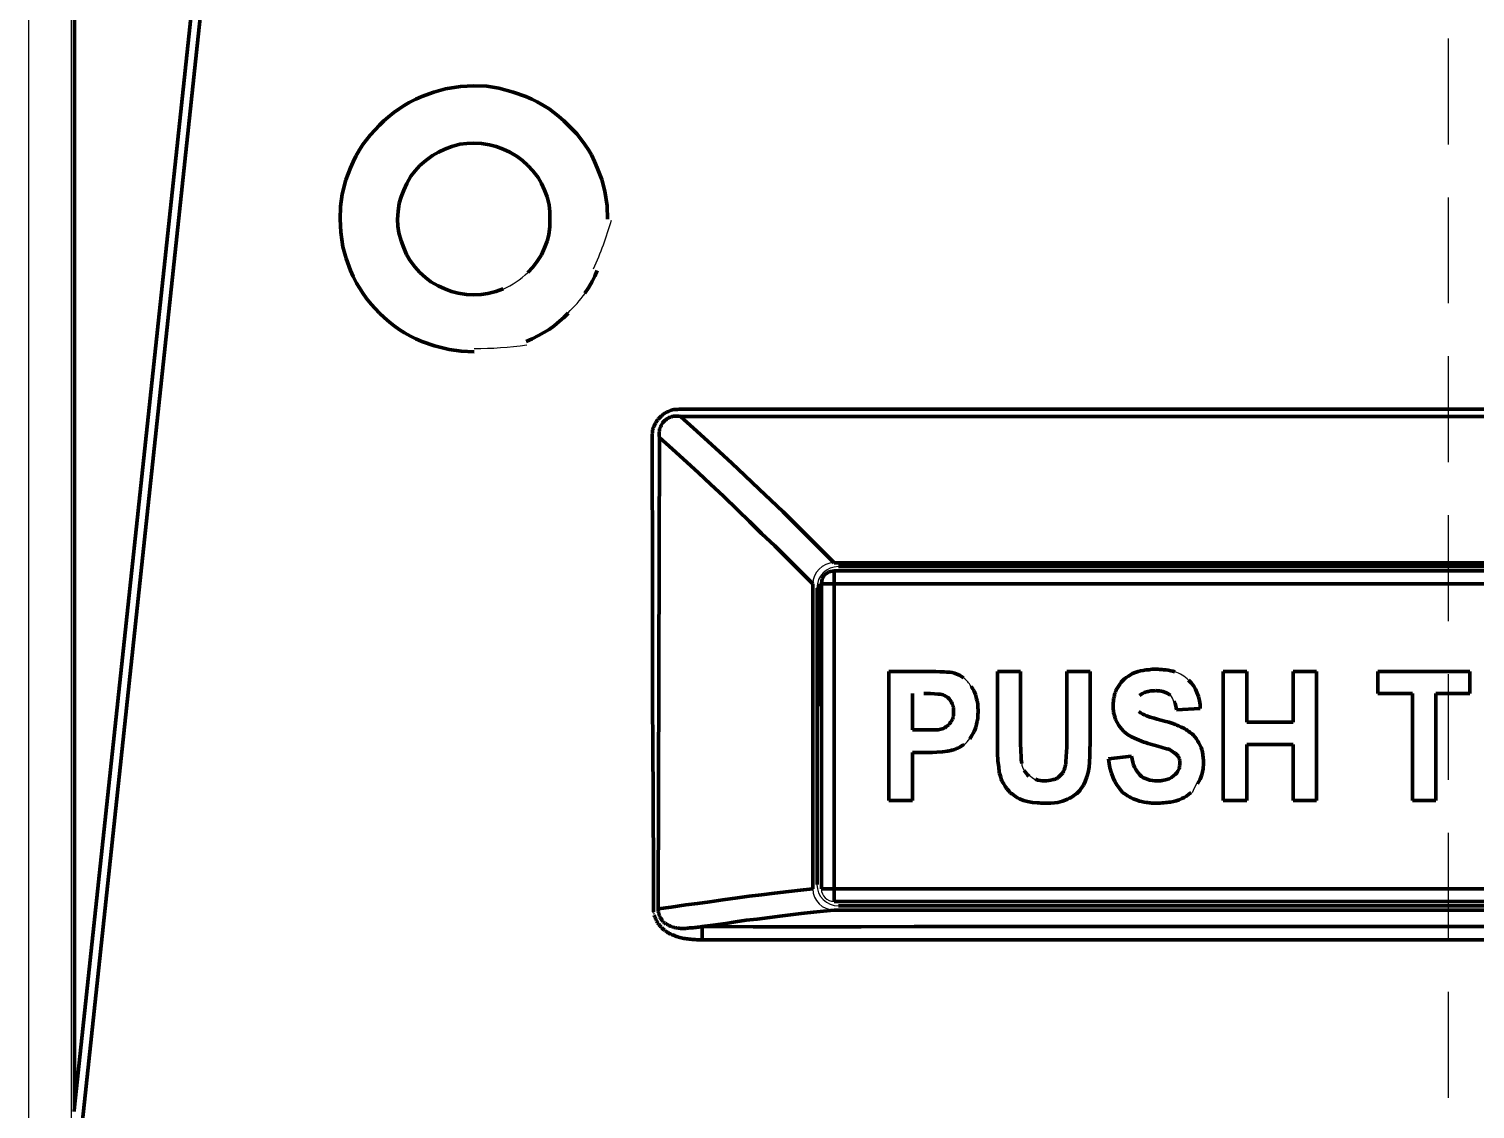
# Model space of a CAD drawing. Header units: millimetres. Extents: x 1683 to 1896, y 0 to 327.
# Drawn here: x 1756.35 to 1790.48, y 61.73 to 87.23 of the extents above; entities that cross this region are included whole.
import ezdxf

# ---------------------------------------------------------------- set-up
doc = ezdxf.new("R2010")
doc.units = ezdxf.units.MM
doc.linetypes.add('ACAD_ISO02W100', pattern=[15, 12, -3])
doc.linetypes.add('HIDDEN', pattern=[0.375, 0.25, -0.125])
doc.layers.add('8', color=140, linetype='ACAD_ISO02W100')
doc.layers.add('at_Entity', color=7, linetype='Continuous')

# ---------------------------------------------------------------- blocks, each defined once
blk = doc.blocks.new('12')
blk.add_lwpolyline([(9360.007, -5890.018), (9425.005, -5890.018), (9425.005, -6086.518), (9360.007, -6086.518)], close=True)
at = {"color": 3}
blk.add_lwpolyline([(9359.001, -5968.518), (9426.001, -5968.518), (9426.001, -6087.518), (9359.001, -6087.518)], close=True, dxfattribs=at)
at = {"layer": '8', "color": 3, "linetype": 'HIDDEN', "ltscale": 10}
blk.add_line((9392.501, -5820.018), (9392.501, -6147.018), dxfattribs=at)
at = {"layer": 'at_Entity', "color": 0, "lineweight": 140}
for p, q in [((9360.076, -5969.518), (9360.076, -6085.236)), ((9360.076, -6085.236), (9366.207, -6027.82)), ((9360.163, -6086.518), (9366.426, -6027.856)), ((9368.273, -6061.389), (9368.132, -6061.452)), ((9368.557, -6061.284), (9368.273, -6061.389)), ((9368.836, -6061.204), (9368.557, -6061.284)), ((9369.189, -6061.149), (9368.836, -6061.204)), ((9369.504, -6061.131), (9369.189, -6061.149)), ((9369.811, -6061.146), (9369.504, -6061.131)), ((9370.094, -6061.189), (9369.811, -6061.146)), ((9370.433, -6061.283), (9370.094, -6061.189)), ((9370.727, -6061.389), (9370.433, -6061.283)), ((9370.869, -6061.45), (9370.727, -6061.389)), ((9367.737, -6061.676), (9367.614, -6061.766)), ((9367.858, -6061.598), (9367.737, -6061.676)), ((9367.977, -6061.529), (9367.858, -6061.598)), ((9368.132, -6061.452), (9367.977, -6061.529)), ((9370.996, -6061.511), (9370.869, -6061.45)), ((9371.146, -6061.596), (9370.996, -6061.511)), ((9371.276, -6061.676), (9371.146, -6061.596)), ((9371.391, -6061.762), (9371.276, -6061.676)), ((9367.274, -6062.066), (9367.169, -6062.174)), ((9367.378, -6061.963), (9367.274, -6062.066)), ((9367.48, -6061.871), (9367.378, -6061.963)), ((9367.614, -6061.766), (9367.48, -6061.871)), ((9371.496, -6061.847), (9371.391, -6061.762)), ((9371.622, -6061.96), (9371.496, -6061.847)), ((9371.731, -6062.066), (9371.622, -6061.96)), ((9371.84, -6062.17), (9371.731, -6062.066)), ((9366.969, -6062.406), (9366.883, -6062.523)), ((9367.055, -6062.3), (9366.969, -6062.406)), ((9367.169, -6062.174), (9367.055, -6062.3)), ((9371.933, -6062.271), (9371.84, -6062.17)), ((9372.037, -6062.403), (9371.933, -6062.271)), ((9372.125, -6062.523), (9372.037, -6062.403)), ((9366.8, -6062.648), (9366.714, -6062.797)), ((9366.883, -6062.523), (9366.8, -6062.648)), ((9368.365, -6062.896), (9368.527, -6062.776)), ((9368.527, -6062.776), (9368.665, -6062.697)), ((9368.665, -6062.697), (9368.816, -6062.626)), ((9368.816, -6062.626), (9368.98, -6062.567)), ((9368.98, -6062.567), (9369.172, -6062.515)), ((9369.172, -6062.515), (9369.333, -6062.494)), ((9369.333, -6062.494), (9369.504, -6062.486)), ((9369.504, -6062.486), (9369.68, -6062.495)), ((9369.68, -6062.495), (9369.875, -6062.524)), ((9369.875, -6062.524), (9370.03, -6062.567)), ((9370.03, -6062.567), (9370.191, -6062.626)), ((9370.191, -6062.626), (9370.35, -6062.7)), ((9370.35, -6062.7), (9370.522, -6062.8)), ((9372.206, -6062.644), (9372.125, -6062.523)), ((9372.276, -6062.763), (9372.206, -6062.644)), ((9372.352, -6062.922), (9372.276, -6062.763)), ((9366.593, -6063.068), (9366.484, -6063.355)), ((9366.652, -6062.926), (9366.593, -6063.068)), ((9366.714, -6062.797), (9366.652, -6062.926)), ((9368.113, -6063.139), (9368.226, -6063.016)), ((9368.226, -6063.016), (9368.365, -6062.896)), ((9370.522, -6062.8), (9370.652, -6062.899)), ((9370.652, -6062.899), (9370.778, -6063.016)), ((9370.778, -6063.016), (9370.895, -6063.144)), ((9372.413, -6063.068), (9372.352, -6062.922)), ((9372.521, -6063.345), (9372.413, -6063.068)), ((9366.484, -6063.355), (9366.393, -6063.695)), ((9367.847, -6063.598), (9367.918, -6063.437)), ((9367.918, -6063.437), (9368.016, -6063.265)), ((9368.016, -6063.265), (9368.113, -6063.139)), ((9370.895, -6063.144), (9371.016, -6063.301)), ((9371.016, -6063.301), (9371.098, -6063.441)), ((9371.098, -6063.441), (9371.172, -6063.598)), ((9372.597, -6063.62), (9372.521, -6063.345)), ((9366.393, -6063.695), (9366.358, -6063.981)), ((9367.739, -6063.904), (9367.784, -6063.752)), ((9367.784, -6063.752), (9367.847, -6063.598)), ((9371.172, -6063.598), (9371.231, -6063.758)), ((9371.231, -6063.758), (9371.278, -6063.947)), ((9372.645, -6063.971), (9372.597, -6063.62)), ((9366.358, -6063.981), (9366.345, -6064.283)), ((9367.703, -6064.283), (9367.712, -6064.102)), ((9367.712, -6064.102), (9367.739, -6063.904)), ((9371.278, -6063.947), (9371.294, -6064.108)), ((9371.294, -6064.108), (9371.299, -6064.283)), ((9372.66, -6064.283), (9372.645, -6063.971)), ((9366.345, -6064.283), (9366.361, -6064.59)), ((9367.71, -6064.45), (9367.703, -6064.283)), ((9367.73, -6064.607), (9367.71, -6064.45)), ((9371.292, -6064.455), (9371.269, -6064.649)), ((9371.299, -6064.283), (9371.292, -6064.455)), ((9366.361, -6064.59), (9366.408, -6064.936)), ((9367.783, -6064.797), (9367.73, -6064.607)), ((9367.847, -6064.961), (9367.783, -6064.797)), ((9371.231, -6064.802), (9371.172, -6064.961)), ((9371.269, -6064.649), (9371.231, -6064.802)), ((9366.408, -6064.936), (9366.485, -6065.211)), ((9367.914, -6065.115), (9367.847, -6064.961)), ((9367.992, -6065.251), (9367.914, -6065.115)), ((9371.095, -6065.12), (9370.992, -6065.288)), ((9371.172, -6064.961), (9371.095, -6065.12)), ((9366.485, -6065.211), (9366.593, -6065.491)), ((9366.593, -6065.491), (9366.655, -6065.635)), ((9368.111, -6065.408), (9367.992, -6065.251)), ((9368.226, -6065.542), (9368.111, -6065.408)), ((9370.892, -6065.413), (9370.778, -6065.542)), ((9370.992, -6065.288), (9370.892, -6065.413)), ((9372.355, -6065.631), (9372.413, -6065.491)), ((9366.655, -6065.635), (9366.732, -6065.789)), ((9366.732, -6065.789), (9366.802, -6065.906)), ((9368.36, -6065.66), (9368.226, -6065.542)), ((9368.49, -6065.758), (9368.36, -6065.66)), ((9368.66, -6065.855), (9368.49, -6065.758)), ((9368.816, -6065.925), (9368.66, -6065.855)), ((9372.208, -6065.901), (9372.294, -6065.755)), ((9372.294, -6065.755), (9372.355, -6065.631)), ((9366.802, -6065.906), (9366.883, -6066.028)), ((9366.883, -6066.028), (9366.972, -6066.152)), ((9366.972, -6066.152), (9367.079, -6066.285)), ((9368.975, -6065.987), (9368.816, -6065.925)), ((9369.129, -6066.03), (9368.975, -6065.987)), ((9369.327, -6066.057), (9369.129, -6066.03)), ((9369.504, -6066.065), (9369.327, -6066.057)), ((9369.674, -6066.059), (9369.504, -6066.065)), ((9369.832, -6066.039), (9369.674, -6066.059)), ((9370.024, -6065.988), (9369.832, -6066.039)), ((9370.191, -6065.925), (9370.024, -6065.988)), ((9372.125, -6066.028), (9372.208, -6065.901)), ((9367.079, -6066.285), (9367.172, -6066.389)), ((9367.172, -6066.389), (9367.274, -6066.5)), ((9367.274, -6066.5), (9367.382, -6066.603)), ((9371.626, -6066.6), (9371.731, -6066.5)), ((9367.382, -6066.603), (9367.509, -6066.715)), ((9367.509, -6066.715), (9367.618, -6066.799)), ((9367.618, -6066.799), (9367.737, -6066.883)), ((9371.276, -6066.883), (9371.395, -6066.796)), ((9371.395, -6066.796), (9371.525, -6066.691)), ((9371.525, -6066.691), (9371.626, -6066.6)), ((9367.737, -6066.883), (9367.862, -6066.963)), ((9367.862, -6066.963), (9368.01, -6067.047)), ((9368.01, -6067.047), (9368.136, -6067.109)), ((9368.136, -6067.109), (9368.273, -6067.17)), ((9368.273, -6067.17), (9368.573, -6067.273)), ((9370.738, -6067.17), (9370.878, -6067.106)), ((9370.878, -6067.106), (9371.031, -6067.03)), ((9371.031, -6067.03), (9371.151, -6066.961)), ((9371.151, -6066.961), (9371.276, -6066.883)), ((9368.573, -6067.273), (9368.918, -6067.362)), ((9368.918, -6067.362), (9369.204, -6067.4)), ((9369.204, -6067.4), (9369.51, -6067.413)), ((9373.919, -6068.935), (9373.943, -6068.913)), ((9373.943, -6068.913), (9373.963, -6068.896)), ((9373.963, -6068.896), (9373.984, -6068.879)), ((9373.984, -6068.879), (9374.01, -6068.862)), ((9374.01, -6068.862), (9374.041, -6068.844)), ((9374.041, -6068.844), (9374.067, -6068.832)), ((9374.067, -6068.832), (9374.093, -6068.82)), ((9374.093, -6068.82), (9374.124, -6068.805)), ((9374.124, -6068.805), (9374.161, -6068.79)), ((9374.161, -6068.79), (9374.192, -6068.782)), ((9374.192, -6068.782), (9374.225, -6068.776)), ((9374.225, -6068.776), (9374.266, -6068.774)), ((9374.266, -6068.774), (9374.31, -6068.772)), ((9374.31, -6068.772), (9374.344, -6068.769)), ((9374.344, -6068.769), (9374.381, -6068.768)), ((9374.381, -6068.768), (9375.343, -6068.765)), ((9375.343, -6068.765), (9376.427, -6068.765)), ((9376.427, -6068.765), (9377.302, -6068.767)), ((9377.302, -6068.767), (9378.232, -6068.768)), ((9378.232, -6068.768), (9379.284, -6068.768)), ((9379.284, -6068.768), (9380.468, -6068.768)), ((9380.468, -6068.768), (9381.426, -6068.768)), ((9381.426, -6068.768), (9382.447, -6068.768)), ((9382.447, -6068.768), (9383.559, -6068.768)), ((9383.559, -6068.768), (9384.81, -6068.768)), ((9384.81, -6068.768), (9385.821, -6068.768)), ((9385.821, -6068.768), (9386.898, -6068.768)), ((9386.898, -6068.768), (9388.014, -6068.768)), ((9388.014, -6068.768), (9389.268, -6068.768)), ((9389.268, -6068.768), (9390.278, -6068.768)), ((9390.278, -6068.768), (9391.354, -6068.768)), ((9391.354, -6068.768), (9392.345, -6068.768)), ((9392.345, -6068.768), (9393.455, -6068.768)), ((9373.718, -6069.254), (9373.726, -6069.238)), ((9373.718, -6069.27), (9373.718, -6069.254)), ((9373.726, -6069.238), (9373.733, -6069.219)), ((9373.733, -6069.219), (9373.738, -6069.204)), ((9373.738, -6069.204), (9373.742, -6069.188)), ((9373.742, -6069.188), (9373.754, -6069.166)), ((9373.754, -6069.166), (9373.766, -6069.142)), ((9373.766, -6069.142), (9373.774, -6069.124)), ((9373.774, -6069.124), (9373.782, -6069.107)), ((9373.782, -6069.107), (9373.794, -6069.086)), ((9373.794, -6069.086), (9373.807, -6069.064)), ((9373.807, -6069.064), (9373.819, -6069.046)), ((9373.819, -6069.046), (9373.834, -6069.026)), ((9373.834, -6069.026), (9373.848, -6069.005)), ((9373.848, -6069.005), (9373.865, -6068.984)), ((9373.865, -6068.984), (9373.88, -6068.968)), ((9373.88, -6068.968), (9373.897, -6068.952)), ((9373.88, -6069.284), (9373.881, -6069.269)), ((9373.881, -6069.269), (9373.883, -6069.256)), ((9373.883, -6069.256), (9373.885, -6069.246)), ((9373.885, -6069.246), (9373.886, -6069.232)), ((9373.886, -6069.232), (9373.893, -6069.216)), ((9373.893, -6069.216), (9373.901, -6069.198)), ((9373.897, -6068.952), (9373.919, -6068.935)), ((9373.901, -6069.198), (9373.907, -6069.185)), ((9373.907, -6069.185), (9373.914, -6069.173)), ((9373.914, -6069.173), (9373.92, -6069.154)), ((9373.92, -6069.154), (9373.929, -6069.135)), ((9373.929, -6069.135), (9373.937, -6069.122)), ((9373.937, -6069.122), (9373.943, -6069.107)), ((9373.943, -6069.107), (9373.955, -6069.091)), ((9373.955, -6069.091), (9373.971, -6069.073)), ((9373.971, -6069.073), (9373.984, -6069.06)), ((9373.984, -6069.06), (9373.995, -6069.048)), ((9373.995, -6069.048), (9374.013, -6069.033)), ((9374.013, -6069.033), (9374.035, -6069.017)), ((9374.035, -6069.017), (9374.052, -6069.004)), ((9374.052, -6069.004), (9374.07, -6068.989)), ((9374.07, -6068.989), (9374.088, -6068.978)), ((9374.088, -6068.978), (9374.111, -6068.967)), ((9374.111, -6068.967), (9374.132, -6068.959)), ((9374.132, -6068.959), (9374.156, -6068.952)), ((9374.156, -6068.952), (9374.179, -6068.943)), ((9374.179, -6068.943), (9374.209, -6068.935)), ((9374.209, -6068.935), (9374.234, -6068.931)), ((9374.234, -6068.931), (9374.26, -6068.93)), ((9374.26, -6068.93), (9374.292, -6068.93)), ((9374.292, -6068.93), (9374.326, -6068.931)), ((9374.326, -6068.931), (9374.352, -6068.933)), ((9374.352, -6068.933), (9374.381, -6068.938)), ((9374.381, -6068.938), (9410.624, -6068.938)), ((9374.381, -6068.938), (9374.686, -6069.213)), ((9374.686, -6069.213), (9375.027, -6069.522)), ((9373.707, -6069.379), (9373.709, -6069.367)), ((9373.707, -6069.394), (9373.707, -6069.379)), ((9373.707, -6069.407), (9373.707, -6069.394)), ((9373.707, -6069.423), (9373.707, -6069.407)), ((9373.707, -6069.438), (9373.707, -6069.423)), ((9373.707, -6069.684), (9373.707, -6069.438)), ((9373.709, -6069.367), (9373.713, -6069.351)), ((9373.713, -6069.351), (9373.717, -6069.337)), ((9373.717, -6069.337), (9373.718, -6069.321)), ((9373.718, -6069.285), (9373.718, -6069.27)), ((9373.718, -6069.304), (9373.718, -6069.285)), ((9373.718, -6069.321), (9373.718, -6069.304)), ((9373.851, -6080.559), (9373.886, -6069.438)), ((9373.874, -6069.327), (9373.875, -6069.311)), ((9373.874, -6069.343), (9373.874, -6069.327)), ((9373.874, -6069.356), (9373.874, -6069.343)), ((9373.874, -6069.366), (9373.874, -6069.356)), ((9373.874, -6069.377), (9373.874, -6069.366)), ((9373.874, -6069.387), (9373.874, -6069.377)), ((9373.877, -6069.398), (9373.874, -6069.387)), ((9373.875, -6069.311), (9373.876, -6069.299)), ((9373.876, -6069.299), (9373.88, -6069.284)), ((9373.879, -6069.408), (9373.877, -6069.398)), ((9373.882, -6069.423), (9373.879, -6069.408)), ((9373.886, -6069.438), (9373.882, -6069.423)), ((9373.886, -6069.438), (9374.188, -6069.71)), ((9375.027, -6069.522), (9375.299, -6069.772)), ((9373.707, -6069.915), (9373.707, -6069.684)), ((9373.707, -6070.201), (9373.707, -6069.915)), ((9374.188, -6069.71), (9374.528, -6070.018)), ((9375.299, -6069.772), (9375.588, -6070.042)), ((9373.707, -6070.455), (9373.707, -6070.201)), ((9374.528, -6070.018), (9374.802, -6070.269)), ((9374.802, -6070.269), (9375.091, -6070.536)), ((9375.588, -6070.042), (9375.894, -6070.33)), ((9373.709, -6070.731), (9373.707, -6070.455)), ((9375.091, -6070.536), (9375.395, -6070.824)), ((9375.894, -6070.33), (9376.237, -6070.653)), ((9373.713, -6070.99), (9373.709, -6070.731)), ((9375.395, -6070.824), (9375.734, -6071.151)), ((9376.237, -6070.653), (9376.511, -6070.914)), ((9376.511, -6070.914), (9376.8, -6071.191)), ((9373.717, -6071.31), (9373.713, -6070.99)), ((9373.718, -6071.596), (9373.717, -6071.31)), ((9375.734, -6071.151), (9376.006, -6071.416)), ((9376.8, -6071.191), (9377.103, -6071.49)), ((9373.718, -6071.909), (9373.718, -6071.596)), ((9376.006, -6071.416), (9376.293, -6071.699)), ((9377.103, -6071.49), (9377.441, -6071.826)), ((9373.718, -6072.2), (9373.718, -6071.909)), ((9376.293, -6071.699), (9376.602, -6071.995)), ((9376.602, -6071.995), (9376.946, -6072.33)), ((9377.441, -6071.826), (9377.713, -6072.099)), ((9373.718, -6072.562), (9373.718, -6072.2)), ((9376.946, -6072.33), (9377.219, -6072.603)), ((9377.713, -6072.099), (9378.003, -6072.392)), ((9373.718, -6072.885), (9373.718, -6072.562)), ((9377.219, -6072.603), (9377.505, -6072.893)), ((9377.776, -6072.677), (9377.725, -6072.774)), ((9377.884, -6072.608), (9377.776, -6072.677)), ((9378.003, -6072.583), (9377.884, -6072.608)), ((9406.999, -6072.392), (9378.003, -6072.392)), ((9406.999, -6072.583), (9378.003, -6072.583)), ((9378.003, -6080.39), (9378.003, -6072.583)), ((9378.106, -6072.48), (9406.913, -6072.48)), ((9373.718, -6073.202), (9373.718, -6072.885)), ((9377.505, -6080.088), (9377.505, -6072.893)), ((9377.603, -6079.985), (9377.603, -6072.988)), ((9377.654, -6075.78), (9377.654, -6072.893)), ((9377.725, -6072.774), (9377.706, -6072.893)), ((9407.304, -6072.893), (9377.706, -6072.893)), ((9377.706, -6072.893), (9377.706, -6080.088)), ((9373.718, -6073.504), (9373.718, -6073.202)), ((9373.718, -6073.881), (9373.718, -6073.504)), ((9373.718, -6074.218), (9373.718, -6073.881)), ((9373.718, -6074.528), (9373.718, -6074.218)), ((9373.718, -6074.819), (9373.718, -6074.528)), ((9373.718, -6075.179), (9373.718, -6074.819)), ((9380.183, -6074.955), (9379.294, -6074.955)), ((9379.294, -6074.955), (9379.294, -6078.004)), ((9380.183, -6074.955), (9380.287, -6074.956)), ((9380.287, -6074.956), (9380.404, -6074.959)), ((9380.404, -6074.959), (9380.501, -6074.964)), ((9380.501, -6074.964), (9380.606, -6074.969)), ((9380.606, -6074.969), (9380.666, -6074.971)), ((9380.666, -6074.971), (9380.734, -6074.976)), ((9380.734, -6074.976), (9380.789, -6074.985)), ((9380.789, -6074.985), (9380.848, -6074.999)), ((9380.848, -6074.999), (9380.904, -6075.019)), ((9380.904, -6075.019), (9380.965, -6075.048)), ((9380.965, -6075.048), (9381.013, -6075.077)), ((9382.407, -6074.955), (9381.857, -6074.955)), ((9381.857, -6074.955), (9381.857, -6076.59)), ((9382.407, -6076.619), (9382.407, -6074.955)), ((9384.047, -6074.955), (9383.498, -6074.955)), ((9383.498, -6074.955), (9383.498, -6076.649)), ((9384.047, -6076.568), (9384.047, -6074.955)), ((9384.899, -6075.103), (9384.954, -6075.065)), ((9384.954, -6075.065), (9385.001, -6075.037)), ((9385.001, -6075.037), (9385.051, -6075.006)), ((9385.051, -6075.006), (9385.109, -6074.981)), ((9385.109, -6074.981), (9385.178, -6074.958)), ((9385.178, -6074.958), (9385.236, -6074.944)), ((9385.236, -6074.944), (9385.298, -6074.933)), ((9385.298, -6074.933), (9385.334, -6074.924)), ((9385.334, -6074.924), (9385.372, -6074.919)), ((9385.372, -6074.919), (9385.401, -6074.918)), ((9385.401, -6074.918), (9385.437, -6074.918)), ((9385.437, -6074.918), (9385.474, -6074.912)), ((9385.474, -6074.912), (9385.515, -6074.907)), ((9385.515, -6074.907), (9385.549, -6074.904)), ((9385.549, -6074.904), (9385.591, -6074.903)), ((9385.591, -6074.903), (9385.619, -6074.904)), ((9385.619, -6074.904), (9385.654, -6074.907)), ((9385.654, -6074.907), (9385.685, -6074.909)), ((9385.685, -6074.909), (9385.718, -6074.91)), ((9385.718, -6074.91), (9385.747, -6074.915)), ((9385.747, -6074.915), (9385.78, -6074.917)), ((9385.78, -6074.917), (9385.807, -6074.918)), ((9385.807, -6074.918), (9385.836, -6074.918)), ((9385.836, -6074.918), (9385.889, -6074.929)), ((9385.889, -6074.929), (9385.948, -6074.942)), ((9385.948, -6074.942), (9385.996, -6074.954)), ((9385.996, -6074.954), (9386.044, -6074.969)), ((9387.746, -6074.955), (9387.186, -6074.955)), ((9387.186, -6074.955), (9387.186, -6078.004)), ((9387.746, -6076.155), (9387.746, -6074.955)), ((9389.386, -6074.955), (9388.837, -6074.955)), ((9388.837, -6074.955), (9388.837, -6076.155)), ((9389.386, -6078.004), (9389.386, -6074.955)), ((9393.011, -6074.955), (9390.834, -6074.955)), ((9390.834, -6074.955), (9390.834, -6075.478)), ((9393.011, -6075.478), (9393.011, -6074.955)), ((9373.718, -6075.5), (9373.718, -6075.179)), ((9381.013, -6075.077), (9381.06, -6075.109)), ((9381.239, -6075.308), (9381.258, -6075.337)), ((9381.258, -6075.337), (9381.278, -6075.371)), ((9381.278, -6075.371), (9381.292, -6075.398)), ((9381.292, -6075.398), (9381.308, -6075.426)), ((9384.657, -6075.419), (9384.664, -6075.395)), ((9384.664, -6075.395), (9384.677, -6075.368)), ((9384.677, -6075.368), (9384.692, -6075.345)), ((9384.692, -6075.345), (9384.708, -6075.323)), ((9384.708, -6075.323), (9384.725, -6075.3)), ((9384.725, -6075.3), (9384.742, -6075.271)), ((9384.742, -6075.271), (9384.756, -6075.247)), ((9384.756, -6075.247), (9384.772, -6075.22)), ((9384.772, -6075.22), (9384.79, -6075.199)), ((9384.79, -6075.199), (9384.812, -6075.177)), ((9384.812, -6075.177), (9384.831, -6075.159)), ((9384.831, -6075.159), (9384.853, -6075.139)), ((9384.853, -6075.139), (9384.899, -6075.103)), ((9385.558, -6075.412), (9385.526, -6075.415)), ((9385.586, -6075.411), (9385.558, -6075.412)), ((9385.613, -6075.412), (9385.586, -6075.411)), ((9385.635, -6075.415), (9385.613, -6075.412)), ((9386.371, -6075.161), (9386.43, -6075.226)), ((9386.43, -6075.226), (9386.491, -6075.305)), ((9386.491, -6075.305), (9386.533, -6075.376)), ((9386.533, -6075.376), (9386.567, -6075.455)), ((9373.719, -6075.78), (9373.718, -6075.5)), ((9379.855, -6076.339), (9379.855, -6075.478)), ((9380.2, -6075.478), (9380.12, -6075.478)), ((9380.276, -6075.478), (9380.2, -6075.478)), ((9380.371, -6075.484), (9380.276, -6075.478)), ((9380.454, -6075.492), (9380.371, -6075.484)), ((9380.466, -6075.492), (9380.454, -6075.492)), ((9380.478, -6075.492), (9380.466, -6075.492)), ((9380.492, -6075.492), (9380.478, -6075.492)), ((9380.505, -6075.492), (9380.492, -6075.492)), ((9380.545, -6075.503), (9380.505, -6075.492)), ((9380.576, -6075.513), (9380.545, -6075.503)), ((9380.608, -6075.529), (9380.576, -6075.513)), ((9380.635, -6075.544), (9380.608, -6075.529)), ((9380.665, -6075.558), (9380.635, -6075.544)), ((9380.691, -6075.576), (9380.665, -6075.558)), ((9380.719, -6075.605), (9380.691, -6075.576)), ((9380.744, -6075.632), (9380.719, -6075.605)), ((9380.761, -6075.657), (9380.744, -6075.632)), ((9380.776, -6075.685), (9380.761, -6075.657)), ((9380.793, -6075.723), (9380.776, -6075.685)), ((9380.807, -6075.757), (9380.793, -6075.723)), ((9381.308, -6075.426), (9381.325, -6075.46)), ((9381.325, -6075.46), (9381.342, -6075.5)), ((9381.342, -6075.5), (9381.353, -6075.533)), ((9381.353, -6075.533), (9381.359, -6075.566)), ((9381.359, -6075.566), (9381.368, -6075.605)), ((9381.368, -6075.605), (9381.379, -6075.649)), ((9381.379, -6075.649), (9381.387, -6075.686)), ((9381.387, -6075.686), (9381.397, -6075.728)), ((9381.397, -6075.728), (9381.398, -6075.769)), ((9384.593, -6075.729), (9384.594, -6075.695)), ((9384.593, -6075.757), (9384.593, -6075.729)), ((9384.594, -6075.695), (9384.596, -6075.667)), ((9384.596, -6075.667), (9384.599, -6075.64)), ((9384.599, -6075.64), (9384.601, -6075.615)), ((9384.601, -6075.615), (9384.607, -6075.585)), ((9384.607, -6075.585), (9384.614, -6075.56)), ((9384.614, -6075.56), (9384.622, -6075.536)), ((9384.622, -6075.536), (9384.625, -6075.505)), ((9384.625, -6075.505), (9384.633, -6075.471)), ((9384.633, -6075.471), (9384.644, -6075.445)), ((9384.644, -6075.445), (9384.657, -6075.419)), ((9385.245, -6075.499), (9385.212, -6075.529)), ((9385.28, -6075.476), (9385.245, -6075.499)), ((9385.327, -6075.455), (9385.28, -6075.476)), ((9385.367, -6075.441), (9385.327, -6075.455)), ((9385.39, -6075.435), (9385.367, -6075.441)), ((9385.414, -6075.43), (9385.39, -6075.435)), ((9385.447, -6075.424), (9385.414, -6075.43)), ((9385.476, -6075.419), (9385.447, -6075.424)), ((9385.5, -6075.418), (9385.476, -6075.419)), ((9385.526, -6075.415), (9385.5, -6075.418)), ((9385.664, -6075.418), (9385.635, -6075.415)), ((9385.695, -6075.419), (9385.664, -6075.418)), ((9385.719, -6075.421), (9385.695, -6075.419)), ((9385.739, -6075.426), (9385.719, -6075.421)), ((9385.763, -6075.434), (9385.739, -6075.426)), ((9385.784, -6075.441), (9385.763, -6075.434)), ((9385.828, -6075.454), (9385.784, -6075.441)), ((9385.864, -6075.469), (9385.828, -6075.454)), ((9385.905, -6075.493), (9385.864, -6075.469)), ((9385.94, -6075.514), (9385.905, -6075.493)), ((9386.053, -6075.706), (9386.032, -6075.662)), ((9386.065, -6075.749), (9386.053, -6075.706)), ((9386.075, -6075.807), (9386.065, -6075.749)), ((9386.567, -6075.455), (9386.602, -6075.545)), ((9386.602, -6075.545), (9386.631, -6075.649)), ((9386.631, -6075.649), (9386.641, -6075.736)), ((9386.641, -6075.736), (9386.645, -6075.831)), ((9390.834, -6075.478), (9391.653, -6075.478)), ((9391.653, -6075.478), (9391.653, -6078.004)), ((9392.209, -6075.478), (9393.011, -6075.478)), ((9392.209, -6078.004), (9392.209, -6075.478)), ((9373.721, -6076.045), (9373.719, -6075.78)), ((9373.723, -6076.374), (9373.721, -6076.045)), ((9380.778, -6076.123), (9380.796, -6076.089)), ((9380.796, -6076.089), (9380.806, -6076.064)), ((9380.806, -6076.064), (9380.813, -6076.037)), ((9380.811, -6075.773), (9380.807, -6075.757)), ((9380.815, -6075.789), (9380.811, -6075.773)), ((9380.813, -6076.037), (9380.815, -6076.022)), ((9380.82, -6075.807), (9380.815, -6075.789)), ((9380.815, -6076.022), (9380.819, -6076.005)), ((9380.819, -6076.005), (9380.823, -6075.99)), ((9380.825, -6075.824), (9380.82, -6075.807)), ((9380.823, -6075.99), (9380.825, -6075.971)), ((9380.825, -6075.845), (9380.825, -6075.824)), ((9380.825, -6075.865), (9380.825, -6075.845)), ((9380.825, -6075.887), (9380.825, -6075.865)), ((9380.825, -6075.905), (9380.825, -6075.887)), ((9380.825, -6075.921), (9380.825, -6075.905)), ((9380.825, -6075.936), (9380.825, -6075.921)), ((9380.825, -6075.954), (9380.825, -6075.936)), ((9380.825, -6075.971), (9380.825, -6075.954)), ((9381.395, -6076.067), (9381.389, -6076.103)), ((9381.397, -6076.037), (9381.395, -6076.067)), ((9381.398, -6075.997), (9381.397, -6076.037)), ((9381.398, -6075.769), (9381.4, -6075.819)), ((9381.4, -6075.963), (9381.398, -6075.997)), ((9381.4, -6075.819), (9381.402, -6075.861)), ((9381.402, -6075.93), (9381.4, -6075.963)), ((9381.402, -6075.861), (9381.403, -6075.905)), ((9381.403, -6075.905), (9381.402, -6075.93)), ((9384.591, -6075.797), (9384.593, -6075.757)), ((9384.591, -6075.837), (9384.591, -6075.797)), ((9384.595, -6075.886), (9384.591, -6075.837)), ((9384.599, -6075.927), (9384.595, -6075.886)), ((9384.612, -6075.966), (9384.599, -6075.927)), ((9384.623, -6076.006), (9384.612, -6075.966)), ((9384.636, -6076.052), (9384.623, -6076.006)), ((9384.645, -6076.089), (9384.636, -6076.052)), ((9384.685, -6076.166), (9384.645, -6076.089)), ((9385.2, -6075.905), (9385.239, -6075.932)), ((9385.239, -6075.932), (9385.288, -6075.962)), ((9385.288, -6075.962), (9385.332, -6075.985)), ((9385.332, -6075.985), (9385.378, -6076.008)), ((9385.378, -6076.008), (9385.462, -6076.034)), ((9385.462, -6076.034), (9385.556, -6076.062)), ((9385.556, -6076.062), (9385.633, -6076.082)), ((9385.633, -6076.082), (9385.713, -6076.104)), ((9386.083, -6075.861), (9386.075, -6075.807)), ((9386.083, -6075.861), (9386.645, -6075.831)), ((9373.724, -6076.663), (9373.723, -6076.374)), ((9380.149, -6076.339), (9379.855, -6076.339)), ((9380.149, -6076.339), (9380.19, -6076.339)), ((9380.19, -6076.339), (9380.233, -6076.339)), ((9380.233, -6076.339), (9380.267, -6076.339)), ((9380.267, -6076.339), (9380.304, -6076.339)), ((9380.304, -6076.339), (9380.377, -6076.338)), ((9380.377, -6076.338), (9380.459, -6076.332)), ((9380.459, -6076.332), (9380.523, -6076.321)), ((9380.523, -6076.321), (9380.588, -6076.302)), ((9380.588, -6076.302), (9380.616, -6076.286)), ((9380.616, -6076.286), (9380.644, -6076.267)), ((9380.644, -6076.267), (9380.665, -6076.252)), ((9380.665, -6076.252), (9380.692, -6076.236)), ((9380.692, -6076.236), (9380.71, -6076.214)), ((9380.71, -6076.214), (9380.731, -6076.19)), ((9380.731, -6076.19), (9380.747, -6076.172)), ((9380.747, -6076.172), (9380.761, -6076.155)), ((9380.761, -6076.155), (9380.778, -6076.123)), ((9381.285, -6076.417), (9381.258, -6076.466)), ((9381.308, -6076.376), (9381.285, -6076.417)), ((9381.33, -6076.323), (9381.308, -6076.376)), ((9381.347, -6076.273), (9381.33, -6076.323)), ((9381.364, -6076.21), (9381.347, -6076.273)), ((9381.377, -6076.155), (9381.364, -6076.21)), ((9381.383, -6076.131), (9381.377, -6076.155)), ((9381.389, -6076.103), (9381.383, -6076.131)), ((9384.725, -6076.232), (9384.685, -6076.166)), ((9384.784, -6076.309), (9384.725, -6076.232)), ((9384.841, -6076.376), (9384.784, -6076.309)), ((9384.931, -6076.445), (9384.841, -6076.376)), ((9385.713, -6076.104), (9385.803, -6076.13)), ((9385.803, -6076.13), (9385.901, -6076.158)), ((9385.901, -6076.158), (9385.978, -6076.181)), ((9385.978, -6076.181), (9386.06, -6076.207)), ((9386.06, -6076.207), (9386.095, -6076.223)), ((9386.095, -6076.223), (9386.133, -6076.242)), ((9386.133, -6076.242), (9386.163, -6076.257)), ((9386.163, -6076.257), (9386.193, -6076.273)), ((9386.193, -6076.273), (9386.222, -6076.284)), ((9386.222, -6076.284), (9386.255, -6076.297)), ((9386.255, -6076.297), (9386.282, -6076.31)), ((9386.282, -6076.31), (9386.314, -6076.325)), ((9386.314, -6076.325), (9386.333, -6076.34)), ((9386.333, -6076.34), (9386.356, -6076.357)), ((9386.356, -6076.357), (9386.376, -6076.372)), ((9386.376, -6076.372), (9386.394, -6076.391)), ((9386.394, -6076.391), (9386.418, -6076.407)), ((9386.418, -6076.407), (9386.442, -6076.426)), ((9386.442, -6076.426), (9386.46, -6076.441)), ((9388.837, -6076.155), (9387.746, -6076.155)), ((9373.728, -6076.925), (9373.724, -6076.663)), ((9380.928, -6076.766), (9380.894, -6076.78)), ((9380.968, -6076.745), (9380.928, -6076.766)), ((9381.003, -6076.725), (9380.968, -6076.745)), ((9381.041, -6076.7), (9381.003, -6076.725)), ((9381.072, -6076.678), (9381.041, -6076.7)), ((9381.235, -6076.506), (9381.21, -6076.545)), ((9381.258, -6076.466), (9381.235, -6076.506)), ((9381.857, -6076.745), (9381.857, -6076.59)), ((9381.859, -6076.889), (9381.857, -6076.745)), ((9382.407, -6076.619), (9382.407, -6076.698)), ((9382.407, -6076.698), (9382.408, -6076.788)), ((9383.491, -6076.849), (9383.496, -6076.751)), ((9383.496, -6076.751), (9383.498, -6076.649)), ((9384.044, -6076.758), (9384.041, -6076.818)), ((9384.046, -6076.701), (9384.044, -6076.758)), ((9384.047, -6076.629), (9384.046, -6076.701)), ((9384.047, -6076.568), (9384.047, -6076.629)), ((9385.023, -6076.501), (9384.931, -6076.445)), ((9385.146, -6076.558), (9385.023, -6076.501)), ((9385.258, -6076.604), (9385.146, -6076.558)), ((9385.312, -6076.624), (9385.258, -6076.604)), ((9385.357, -6076.638), (9385.312, -6076.624)), ((9385.415, -6076.655), (9385.357, -6076.638)), ((9385.471, -6076.671), (9385.415, -6076.655)), ((9385.559, -6076.697), (9385.471, -6076.671)), ((9385.644, -6076.722), (9385.559, -6076.697)), ((9385.751, -6076.754), (9385.644, -6076.722)), ((9385.848, -6076.781), (9385.751, -6076.754)), ((9386.46, -6076.441), (9386.48, -6076.457)), ((9386.48, -6076.457), (9386.517, -6076.501)), ((9386.517, -6076.501), (9386.555, -6076.552)), ((9386.555, -6076.552), (9386.582, -6076.594)), ((9386.582, -6076.594), (9386.61, -6076.641)), ((9386.61, -6076.641), (9386.638, -6076.691)), ((9386.638, -6076.691), (9386.665, -6076.749)), ((9386.665, -6076.749), (9386.682, -6076.798)), ((9387.746, -6076.678), (9388.837, -6076.678)), ((9387.746, -6078.004), (9387.746, -6076.678)), ((9388.837, -6076.678), (9388.837, -6078.004)), ((9373.73, -6077.171), (9373.728, -6076.925)), ((9379.855, -6076.87), (9380.212, -6076.87)), ((9379.855, -6078.004), (9379.855, -6076.87)), ((9380.324, -6076.868), (9380.212, -6076.87)), ((9380.428, -6076.865), (9380.324, -6076.868)), ((9380.56, -6076.854), (9380.428, -6076.865)), ((9380.68, -6076.84), (9380.56, -6076.854)), ((9380.706, -6076.835), (9380.68, -6076.84)), ((9380.729, -6076.83), (9380.706, -6076.835)), ((9380.758, -6076.824), (9380.729, -6076.83)), ((9380.784, -6076.818), (9380.758, -6076.824)), ((9380.823, -6076.809), (9380.784, -6076.818)), ((9380.856, -6076.797), (9380.823, -6076.809)), ((9380.894, -6076.78), (9380.856, -6076.797)), ((9381.872, -6077.064), (9381.859, -6076.889)), ((9381.892, -6077.216), (9381.872, -6077.064)), ((9382.408, -6076.788), (9382.412, -6076.863)), ((9382.412, -6076.863), (9382.419, -6076.943)), ((9382.419, -6076.943), (9382.419, -6076.992)), ((9382.419, -6076.992), (9382.421, -6077.044)), ((9382.421, -6077.044), (9382.426, -6077.085)), ((9382.426, -6077.085), (9382.435, -6077.127)), ((9383.474, -6077.083), (9383.483, -6076.973)), ((9383.474, -6077.104), (9383.474, -6077.083)), ((9383.474, -6077.124), (9383.474, -6077.104)), ((9383.483, -6076.973), (9383.491, -6076.849)), ((9384.036, -6077.099), (9384.024, -6077.217)), ((9384.04, -6076.95), (9384.036, -6077.099)), ((9384.041, -6076.818), (9384.04, -6076.95)), ((9385.022, -6076.958), (9384.479, -6077.017)), ((9384.493, -6077.129), (9384.479, -6077.017)), ((9385.022, -6076.958), (9385.036, -6077.025)), ((9385.036, -6077.025), (9385.055, -6077.101)), ((9385.055, -6077.101), (9385.074, -6077.159)), ((9385.861, -6076.785), (9385.848, -6076.781)), ((9385.876, -6076.788), (9385.861, -6076.785)), ((9385.896, -6076.795), (9385.876, -6076.788)), ((9385.917, -6076.803), (9385.896, -6076.795)), ((9385.945, -6076.815), (9385.917, -6076.803)), ((9385.971, -6076.829), (9385.945, -6076.815)), ((9386.002, -6076.852), (9385.971, -6076.829)), ((9386.032, -6076.877), (9386.002, -6076.852)), ((9386.052, -6076.888), (9386.032, -6076.877)), ((9386.069, -6076.899), (9386.052, -6076.888)), ((9386.089, -6076.919), (9386.069, -6076.899)), ((9386.107, -6076.943), (9386.089, -6076.919)), ((9386.122, -6076.96), (9386.107, -6076.943)), ((9386.133, -6076.978), (9386.122, -6076.96)), ((9386.144, -6076.999), (9386.133, -6076.978)), ((9386.153, -6077.017), (9386.144, -6076.999)), ((9386.157, -6077.042), (9386.153, -6077.017)), ((9386.161, -6077.065), (9386.157, -6077.042)), ((9386.163, -6077.097), (9386.161, -6077.065)), ((9386.164, -6077.127), (9386.163, -6077.097)), ((9386.682, -6076.798), (9386.696, -6076.855)), ((9386.696, -6076.855), (9386.707, -6076.924)), ((9386.707, -6076.924), (9386.716, -6077)), ((9386.716, -6077), (9386.719, -6077.06)), ((9386.719, -6077.06), (9386.72, -6077.127)), ((9373.733, -6077.478), (9373.73, -6077.171)), ((9381.895, -6077.253), (9381.892, -6077.216)), ((9381.898, -6077.288), (9381.895, -6077.253)), ((9381.902, -6077.329), (9381.898, -6077.288)), ((9381.909, -6077.363), (9381.902, -6077.329)), ((9381.924, -6077.409), (9381.909, -6077.363)), ((9381.936, -6077.449), (9381.924, -6077.409)), ((9381.951, -6077.497), (9381.936, -6077.449)), ((9382.493, -6077.297), (9382.514, -6077.33)), ((9382.514, -6077.33), (9382.543, -6077.367)), ((9382.543, -6077.367), (9382.57, -6077.397)), ((9382.57, -6077.397), (9382.597, -6077.429)), ((9383.278, -6077.47), (9383.294, -6077.457)), ((9383.294, -6077.457), (9383.307, -6077.447)), ((9383.307, -6077.447), (9383.319, -6077.437)), ((9383.319, -6077.437), (9383.351, -6077.409)), ((9383.351, -6077.409), (9383.38, -6077.376)), ((9383.38, -6077.376), (9383.399, -6077.347)), ((9383.399, -6077.347), (9383.416, -6077.311)), ((9383.416, -6077.311), (9383.435, -6077.277)), ((9383.435, -6077.277), (9383.451, -6077.236)), ((9383.451, -6077.236), (9383.46, -6077.202)), ((9383.46, -6077.202), (9383.469, -6077.164)), ((9383.469, -6077.164), (9383.472, -6077.146)), ((9383.472, -6077.146), (9383.474, -6077.124)), ((9383.973, -6077.444), (9383.933, -6077.557)), ((9384.001, -6077.341), (9383.973, -6077.444)), ((9384.024, -6077.217), (9384.001, -6077.341)), ((9384.513, -6077.234), (9384.493, -6077.129)), ((9384.551, -6077.359), (9384.513, -6077.234)), ((9384.593, -6077.466), (9384.551, -6077.359)), ((9385.074, -6077.159), (9385.097, -6077.216)), ((9385.097, -6077.216), (9385.122, -6077.268)), ((9385.122, -6077.268), (9385.155, -6077.323)), ((9385.155, -6077.323), (9385.187, -6077.361)), ((9385.187, -6077.361), (9385.223, -6077.4)), ((9385.223, -6077.4), (9385.262, -6077.435)), ((9385.262, -6077.435), (9385.31, -6077.467)), ((9385.911, -6077.491), (9385.971, -6077.458)), ((9385.971, -6077.458), (9386.026, -6077.415)), ((9386.026, -6077.415), (9386.059, -6077.385)), ((9386.059, -6077.385), (9386.091, -6077.347)), ((9386.091, -6077.347), (9386.114, -6077.315)), ((9386.114, -6077.315), (9386.136, -6077.282)), ((9386.136, -6077.282), (9386.141, -6077.265)), ((9386.141, -6077.265), (9386.148, -6077.245)), ((9386.148, -6077.245), (9386.153, -6077.225)), ((9386.153, -6077.225), (9386.158, -6077.201)), ((9386.158, -6077.201), (9386.159, -6077.183)), ((9386.159, -6077.183), (9386.161, -6077.162)), ((9386.161, -6077.162), (9386.163, -6077.144)), ((9386.163, -6077.144), (9386.164, -6077.127)), ((9386.687, -6077.394), (9386.645, -6077.503)), ((9386.712, -6077.254), (9386.687, -6077.394)), ((9386.72, -6077.127), (9386.712, -6077.254)), ((9373.736, -6077.753), (9373.733, -6077.478)), ((9373.736, -6077.998), (9373.736, -6077.753)), ((9381.967, -6077.54), (9381.951, -6077.497)), ((9381.988, -6077.577), (9381.967, -6077.54)), ((9382.008, -6077.613), (9381.988, -6077.577)), ((9382.036, -6077.659), (9382.008, -6077.613)), ((9382.064, -6077.702), (9382.036, -6077.659)), ((9382.078, -6077.722), (9382.064, -6077.702)), ((9382.092, -6077.739), (9382.078, -6077.722)), ((9382.111, -6077.759), (9382.092, -6077.739)), ((9382.128, -6077.775), (9382.111, -6077.759)), ((9382.142, -6077.8), (9382.128, -6077.775)), ((9382.159, -6077.819), (9382.142, -6077.8)), ((9382.758, -6077.503), (9382.81, -6077.521)), ((9382.81, -6077.521), (9382.868, -6077.535)), ((9382.868, -6077.535), (9382.915, -6077.539)), ((9382.915, -6077.539), (9382.965, -6077.54)), ((9382.965, -6077.54), (9383.017, -6077.538)), ((9383.017, -6077.538), (9383.076, -6077.533)), ((9383.076, -6077.533), (9383.123, -6077.524)), ((9383.123, -6077.524), (9383.175, -6077.51)), ((9383.175, -6077.51), (9383.196, -6077.505)), ((9383.196, -6077.505), (9383.219, -6077.498)), ((9383.219, -6077.498), (9383.238, -6077.49)), ((9383.238, -6077.49), (9383.261, -6077.481)), ((9383.261, -6077.481), (9383.278, -6077.47)), ((9383.802, -6077.765), (9383.765, -6077.805)), ((9383.831, -6077.731), (9383.802, -6077.765)), ((9383.888, -6077.644), (9383.831, -6077.731)), ((9383.933, -6077.557), (9383.888, -6077.644)), ((9384.634, -6077.555), (9384.593, -6077.466)), ((9384.679, -6077.634), (9384.634, -6077.555)), ((9384.746, -6077.729), (9384.679, -6077.634)), ((9384.812, -6077.812), (9384.746, -6077.729)), ((9385.31, -6077.467), (9385.35, -6077.486)), ((9385.35, -6077.486), (9385.39, -6077.503)), ((9385.39, -6077.503), (9385.453, -6077.521)), ((9385.453, -6077.521), (9385.52, -6077.535)), ((9385.52, -6077.535), (9385.572, -6077.539)), ((9385.572, -6077.539), (9385.626, -6077.54)), ((9385.626, -6077.54), (9385.655, -6077.54)), ((9385.655, -6077.54), (9385.691, -6077.539)), ((9385.691, -6077.539), (9385.721, -6077.537)), ((9385.721, -6077.537), (9385.75, -6077.532)), ((9385.75, -6077.532), (9385.827, -6077.517)), ((9385.827, -6077.517), (9385.911, -6077.491)), ((9386.645, -6077.503), (9386.584, -6077.613)), ((9373.736, -6078.227), (9373.736, -6077.998)), ((9379.294, -6078.004), (9379.855, -6078.004)), ((9382.184, -6077.837), (9382.159, -6077.819)), ((9382.209, -6077.849), (9382.184, -6077.837)), ((9382.245, -6077.881), (9382.209, -6077.849)), ((9382.284, -6077.91), (9382.245, -6077.881)), ((9382.336, -6077.942), (9382.284, -6077.91)), ((9382.384, -6077.967), (9382.336, -6077.942)), ((9382.478, -6078.004), (9382.384, -6077.967)), ((9382.571, -6078.029), (9382.478, -6078.004)), ((9382.69, -6078.047), (9382.571, -6078.029)), ((9382.798, -6078.055), (9382.69, -6078.047)), ((9382.843, -6078.061), (9382.798, -6078.055)), ((9382.884, -6078.065), (9382.843, -6078.061)), ((9382.936, -6078.069), (9382.884, -6078.065)), ((9382.982, -6078.07), (9382.936, -6078.069)), ((9383.053, -6078.069), (9382.982, -6078.07)), ((9383.121, -6078.066), (9383.053, -6078.069)), ((9383.207, -6078.058), (9383.121, -6078.066)), ((9383.285, -6078.048), (9383.207, -6078.058)), ((9383.34, -6078.032), (9383.285, -6078.048)), ((9383.392, -6078.016), (9383.34, -6078.032)), ((9383.458, -6077.995), (9383.392, -6078.016)), ((9383.514, -6077.974), (9383.458, -6077.995)), ((9383.56, -6077.952), (9383.514, -6077.974)), ((9383.603, -6077.929), (9383.56, -6077.952)), ((9383.652, -6077.896), (9383.603, -6077.929)), ((9383.693, -6077.864), (9383.652, -6077.896)), ((9383.73, -6077.835), (9383.693, -6077.864)), ((9383.765, -6077.805), (9383.73, -6077.835)), ((9384.85, -6077.839), (9384.812, -6077.812)), ((9384.886, -6077.864), (9384.85, -6077.839)), ((9384.933, -6077.892), (9384.886, -6077.864)), ((9384.976, -6077.915), (9384.933, -6077.892)), ((9385.019, -6077.941), (9384.976, -6077.915)), ((9385.06, -6077.962), (9385.019, -6077.941)), ((9385.113, -6077.983), (9385.06, -6077.962)), ((9385.16, -6077.996), (9385.113, -6077.983)), ((9385.211, -6078.016), (9385.16, -6077.996)), ((9385.26, -6078.03), (9385.211, -6078.016)), ((9385.323, -6078.041), (9385.26, -6078.03)), ((9385.378, -6078.048), (9385.323, -6078.041)), ((9385.407, -6078.052), (9385.378, -6078.048)), ((9385.433, -6078.055), (9385.407, -6078.052)), ((9385.465, -6078.058), (9385.433, -6078.055)), ((9385.494, -6078.063), (9385.465, -6078.058)), ((9385.523, -6078.067), (9385.494, -6078.063)), ((9385.554, -6078.069), (9385.523, -6078.067)), ((9385.591, -6078.07), (9385.554, -6078.069)), ((9385.621, -6078.07), (9385.591, -6078.07)), ((9385.66, -6078.069), (9385.621, -6078.07)), ((9385.7, -6078.066), (9385.66, -6078.069)), ((9385.749, -6078.061), (9385.7, -6078.066)), ((9385.79, -6078.055), (9385.749, -6078.061)), ((9385.83, -6078.051), (9385.79, -6078.055)), ((9385.865, -6078.048), (9385.83, -6078.051)), ((9385.908, -6078.045), (9385.865, -6078.048)), ((9385.946, -6078.041), (9385.908, -6078.045)), ((9386.015, -6078.025), (9385.946, -6078.041)), ((9386.077, -6078.009), (9386.015, -6078.025)), ((9386.149, -6077.985), (9386.077, -6078.009)), ((9386.21, -6077.96), (9386.149, -6077.985)), ((9386.27, -6077.931), (9386.21, -6077.96)), ((9386.322, -6077.9), (9386.27, -6077.931)), ((9386.38, -6077.855), (9386.322, -6077.9)), ((9386.429, -6077.812), (9386.38, -6077.855)), ((9387.186, -6078.004), (9387.746, -6078.004)), ((9388.837, -6078.004), (9389.386, -6078.004)), ((9391.653, -6078.004), (9392.209, -6078.004)), ((9373.736, -6078.512), (9373.736, -6078.227)), ((9373.736, -6078.77), (9373.736, -6078.512)), ((9373.74, -6078.994), (9373.736, -6078.77)), ((9373.741, -6079.205), (9373.74, -6078.994)), ((9373.742, -6079.469), (9373.741, -6079.205)), ((9373.742, -6079.705), (9373.742, -6079.469)), ((9373.742, -6079.913), (9373.742, -6079.705)), ((9373.742, -6080.109), (9373.742, -6079.913)), ((9373.742, -6080.348), (9373.742, -6080.109)), ((9376.293, -6080.228), (9376.595, -6080.189)), ((9376.595, -6080.189), (9376.934, -6080.148)), ((9376.934, -6080.148), (9377.21, -6080.117)), ((9377.21, -6080.117), (9377.505, -6080.088)), ((9377.706, -6080.088), (9407.304, -6080.088)), ((9373.742, -6080.559), (9373.742, -6080.348)), ((9373.851, -6080.559), (9374.159, -6080.518)), ((9374.159, -6080.518), (9374.505, -6080.47)), ((9374.505, -6080.47), (9374.783, -6080.433)), ((9374.783, -6080.433), (9375.074, -6080.397)), ((9375.074, -6080.397), (9375.381, -6080.35)), ((9375.381, -6080.35), (9375.724, -6080.301)), ((9375.724, -6080.301), (9376, -6080.265)), ((9376, -6080.265), (9376.293, -6080.228)), ((9378.003, -6080.39), (9406.999, -6080.39)), ((9406.913, -6080.493), (9378.106, -6080.493)), ((9373.742, -6080.585), (9373.742, -6080.559)), ((9373.742, -6080.607), (9373.742, -6080.585)), ((9373.744, -6080.63), (9373.742, -6080.607)), ((9373.747, -6080.648), (9373.744, -6080.63)), ((9373.767, -6080.73), (9373.759, -6080.707)), ((9373.772, -6080.747), (9373.767, -6080.73)), ((9373.777, -6080.762), (9373.772, -6080.747)), ((9373.782, -6080.773), (9373.777, -6080.762)), ((9373.789, -6080.788), (9373.782, -6080.773)), ((9373.795, -6080.8), (9373.789, -6080.788)), ((9373.801, -6080.813), (9373.795, -6080.8)), ((9373.805, -6080.824), (9373.801, -6080.813)), ((9373.81, -6080.837), (9373.805, -6080.824)), ((9373.816, -6080.852), (9373.81, -6080.837)), ((9373.825, -6080.87), (9373.816, -6080.852)), ((9373.834, -6080.883), (9373.825, -6080.87)), ((9373.851, -6080.58), (9373.851, -6080.559)), ((9373.852, -6080.597), (9373.851, -6080.58)), ((9373.856, -6080.619), (9373.852, -6080.597)), ((9373.863, -6080.64), (9373.856, -6080.619)), ((9373.863, -6080.65), (9373.863, -6080.64)), ((9373.863, -6080.658), (9373.863, -6080.65)), ((9373.865, -6080.67), (9373.863, -6080.658)), ((9373.868, -6080.685), (9373.865, -6080.67)), ((9373.872, -6080.692), (9373.868, -6080.685)), ((9373.876, -6080.703), (9373.872, -6080.692)), ((9373.881, -6080.72), (9373.876, -6080.703)), ((9373.886, -6080.736), (9373.881, -6080.72)), ((9373.89, -6080.747), (9373.886, -6080.736)), ((9373.894, -6080.757), (9373.89, -6080.747)), ((9373.901, -6080.769), (9373.894, -6080.757)), ((9373.908, -6080.78), (9373.901, -6080.769)), ((9373.916, -6080.79), (9373.908, -6080.78)), ((9373.922, -6080.797), (9373.916, -6080.79)), ((9373.927, -6080.804), (9373.922, -6080.797)), ((9373.931, -6080.81), (9373.927, -6080.804)), ((9373.94, -6080.819), (9373.931, -6080.81)), ((9373.947, -6080.827), (9373.94, -6080.819)), ((9373.953, -6080.837), (9373.947, -6080.827)), ((9373.955, -6080.847), (9373.953, -6080.837)), ((9373.964, -6080.861), (9373.955, -6080.847)), ((9373.974, -6080.873), (9373.964, -6080.861)), ((9373.985, -6080.884), (9373.974, -6080.873)), ((9375.446, -6080.904), (9375.681, -6080.871)), ((9375.681, -6080.871), (9375.928, -6080.832)), ((9375.928, -6080.832), (9376.19, -6080.803)), ((9376.19, -6080.803), (9376.484, -6080.767)), ((9376.484, -6080.767), (9376.721, -6080.736)), ((9376.721, -6080.736), (9376.972, -6080.699)), ((9376.972, -6080.699), (9377.229, -6080.672)), ((9377.229, -6080.672), (9377.517, -6080.641)), ((9377.517, -6080.641), (9377.751, -6080.615)), ((9377.751, -6080.615), (9378.003, -6080.589)), ((9378.003, -6080.589), (9406.999, -6080.589)), ((9373.839, -6080.893), (9373.834, -6080.883)), ((9373.845, -6080.901), (9373.839, -6080.893)), ((9373.854, -6080.913), (9373.845, -6080.901)), ((9373.863, -6080.928), (9373.854, -6080.913)), ((9373.871, -6080.934), (9373.863, -6080.928)), ((9373.879, -6080.942), (9373.871, -6080.934)), ((9373.891, -6080.957), (9373.879, -6080.942)), ((9373.903, -6080.972), (9373.891, -6080.957)), ((9373.915, -6080.984), (9373.903, -6080.972)), ((9373.927, -6080.996), (9373.915, -6080.984)), ((9373.942, -6081.011), (9373.927, -6080.996)), ((9373.955, -6081.023), (9373.942, -6081.011)), ((9373.961, -6081.034), (9373.955, -6081.023)), ((9373.972, -6081.044), (9373.961, -6081.034)), ((9373.989, -6081.056), (9373.972, -6081.044)), ((9373.995, -6080.891), (9373.985, -6080.884)), ((9374.006, -6081.068), (9373.989, -6081.056)), ((9374.006, -6080.896), (9373.995, -6080.891)), ((9374.016, -6080.902), (9374.006, -6080.896)), ((9374.02, -6081.078), (9374.006, -6081.068)), ((9374.029, -6080.91), (9374.016, -6080.902)), ((9374.036, -6081.088), (9374.02, -6081.078)), ((9374.041, -6080.92), (9374.029, -6080.91)), ((9374.055, -6081.101), (9374.036, -6081.088)), ((9374.057, -6080.926), (9374.041, -6080.92)), ((9374.07, -6081.112), (9374.055, -6081.101)), ((9374.07, -6080.931), (9374.057, -6080.926)), ((9374.083, -6080.94), (9374.07, -6080.931)), ((9374.09, -6081.127), (9374.07, -6081.112)), ((9374.093, -6080.95), (9374.083, -6080.94)), ((9374.108, -6081.139), (9374.09, -6081.127)), ((9374.108, -6080.956), (9374.093, -6080.95)), ((9374.122, -6080.964), (9374.108, -6080.956)), ((9374.132, -6081.152), (9374.108, -6081.139)), ((9374.14, -6080.972), (9374.122, -6080.964)), ((9374.156, -6081.163), (9374.132, -6081.152)), ((9374.156, -6080.979), (9374.14, -6080.972)), ((9374.173, -6080.984), (9374.156, -6080.979)), ((9374.173, -6081.17), (9374.156, -6081.163)), ((9374.188, -6080.989), (9374.173, -6080.984)), ((9374.189, -6081.177), (9374.173, -6081.17)), ((9374.208, -6080.996), (9374.188, -6080.989)), ((9374.213, -6081.186), (9374.189, -6081.177)), ((9374.225, -6081.001), (9374.208, -6080.996)), ((9374.236, -6081.193), (9374.213, -6081.186)), ((9374.243, -6081.005), (9374.225, -6081.001)), ((9374.262, -6081.203), (9374.236, -6081.193)), ((9374.263, -6081.008), (9374.243, -6081.005)), ((9374.287, -6081.213), (9374.262, -6081.203)), ((9374.289, -6081.012), (9374.263, -6081.008)), ((9374.314, -6081.223), (9374.287, -6081.213)), ((9374.311, -6081.016), (9374.289, -6081.012)), ((9374.33, -6081.017), (9374.311, -6081.016)), ((9374.35, -6081.019), (9374.33, -6081.017)), ((9374.378, -6081.022), (9374.35, -6081.019)), ((9374.403, -6081.023), (9374.378, -6081.022)), ((9374.423, -6081.023), (9374.403, -6081.023)), ((9374.446, -6081.023), (9374.423, -6081.023)), ((9374.477, -6081.023), (9374.446, -6081.023)), ((9374.504, -6081.023), (9374.477, -6081.023)), ((9374.532, -6081.019), (9374.504, -6081.023)), ((9374.558, -6081.017), (9374.532, -6081.019)), ((9374.59, -6081.013), (9374.558, -6081.017)), ((9374.619, -6081.009), (9374.59, -6081.013)), ((9374.652, -6081.009), (9374.619, -6081.009)), ((9374.681, -6081.008), (9374.652, -6081.009)), ((9374.718, -6081.005), (9374.681, -6081.008)), ((9374.752, -6081.001), (9374.718, -6081.005)), ((9374.782, -6080.996), (9374.752, -6081.001)), ((9374.814, -6080.991), (9374.782, -6080.996)), ((9374.854, -6080.985), (9374.814, -6080.991)), ((9374.889, -6080.979), (9374.854, -6080.985)), ((9374.889, -6080.979), (9375.152, -6080.943)), ((9374.889, -6081.296), (9374.889, -6080.979)), ((9376.097, -6080.983), (9374.889, -6080.979)), ((9375.152, -6080.943), (9375.446, -6080.904)), ((9377.234, -6080.985), (9376.097, -6080.983)), ((9378.643, -6080.983), (9377.234, -6080.985)), ((9379.895, -6080.979), (9378.643, -6080.983)), ((9380.992, -6080.979), (9379.895, -6080.979)), ((9382.023, -6080.979), (9380.992, -6080.979)), ((9383.3, -6080.979), (9382.023, -6080.979)), ((9384.438, -6080.979), (9383.3, -6080.979)), ((9385.41, -6080.979), (9384.438, -6080.979)), ((9386.322, -6080.979), (9385.41, -6080.979)), ((9387.452, -6080.979), (9386.322, -6080.979)), ((9388.457, -6080.979), (9387.452, -6080.979)), ((9389.316, -6080.979), (9388.457, -6080.979)), ((9390.127, -6080.979), (9389.316, -6080.979)), ((9391.136, -6080.979), (9390.127, -6080.979)), ((9392.036, -6080.979), (9391.136, -6080.979)), ((9392.819, -6080.979), (9392.036, -6080.979)), ((9393.556, -6080.979), (9392.819, -6080.979)), ((9374.334, -6081.23), (9374.314, -6081.223)), ((9374.366, -6081.239), (9374.334, -6081.23)), ((9374.394, -6081.246), (9374.366, -6081.239)), ((9374.427, -6081.253), (9374.394, -6081.246)), ((9374.458, -6081.259), (9374.427, -6081.253)), ((9374.491, -6081.261), (9374.458, -6081.259)), ((9374.52, -6081.266), (9374.491, -6081.261)), ((9374.554, -6081.271), (9374.52, -6081.266)), ((9374.585, -6081.274), (9374.554, -6081.271)), ((9374.621, -6081.279), (9374.585, -6081.274)), ((9374.654, -6081.284), (9374.621, -6081.279)), ((9374.694, -6081.287), (9374.654, -6081.284)), ((9374.728, -6081.288), (9374.694, -6081.287)), ((9374.766, -6081.293), (9374.728, -6081.288)), ((9374.802, -6081.295), (9374.766, -6081.293)), ((9374.847, -6081.296), (9374.802, -6081.295)), ((9374.889, -6081.296), (9374.847, -6081.296)), ((9376.097, -6081.296), (9374.889, -6081.296)), ((9377.234, -6081.296), (9376.097, -6081.296)), ((9378.643, -6081.296), (9377.234, -6081.296)), ((9379.895, -6081.296), (9378.643, -6081.296)), ((9380.992, -6081.296), (9379.895, -6081.296)), ((9382.023, -6081.296), (9380.992, -6081.296)), ((9383.3, -6081.296), (9382.023, -6081.296)), ((9384.438, -6081.296), (9383.3, -6081.296)), ((9385.41, -6081.296), (9384.438, -6081.296)), ((9386.322, -6081.296), (9385.41, -6081.296)), ((9387.452, -6081.296), (9386.322, -6081.296)), ((9388.457, -6081.296), (9387.452, -6081.296)), ((9389.316, -6081.296), (9388.457, -6081.296)), ((9390.127, -6081.296), (9389.316, -6081.296)), ((9391.136, -6081.296), (9390.127, -6081.296)), ((9392.036, -6081.296), (9391.136, -6081.296)), ((9392.819, -6081.296), (9392.036, -6081.296)), ((9393.556, -6081.296), (9392.819, -6081.296)), ((9360.076, -6085.236), (9360.072, -6085.341))]:
    blk.add_line(p, q, dxfattribs=at)
at = {"layer": 'at_Entity', "color": 0}
for centre, radius, start, end in [((9363.807, -6061.677), 9.322, 336.1001, 343.5994), ((9369.506, -6064.292), 1.777, 292.7632, 315.5026), ((9368.708, -6063.405), 4.317, 314.326, 322.4825), ((9369.51, -6058.592), 8.744, 270, 278.1451), ((9378.003, -6072.893), 0.499, 90, 180), ((9378.106, -6072.988), 0.506, 90, 180), ((9385.832, -6075.665), 0.733, 43.0246, 73.0447), ((9380.621, -6075.669), 0.713, 30.3197, 51.8924), ((9385.282, -6075.952), 0.798, 21.1813, 33.6437), ((9380.56, -6076.044), 0.818, 308.9431, 322.3524), ((9382.702, -6077.127), 0.268, 180, 219.0105), ((9380.217, -6080.762), 4.114, 52.0484, 54.4623), ((9394.575, -6081.369), 8.859, 154.8265, 156.4128), ((9378.003, -6080.088), 0.499, 180, 270), ((9378.106, -6079.985), 0.506, 180, 270), ((9378.003, -6080.088), 0.299, 180, 270), ((-1085225.561, -6080.677), 1094599.315, 359.999999146, 0.000000854)]:
    blk.add_arc(centre, radius, start, end, dxfattribs=at)

msp = doc.modelspace()

# ---------------------------------------------------------------- block references
msp.add_blockref('12', (-7602.651, 6147.018))

doc.saveas('drawing.dxf')
